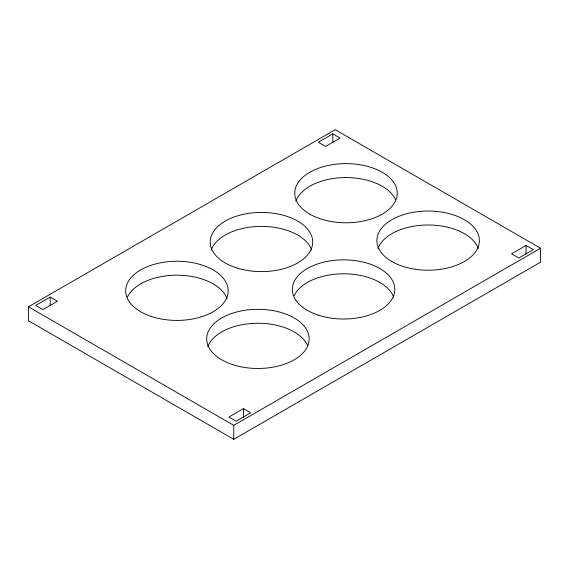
<?xml version="1.0" encoding="UTF-8"?>
<svg xmlns="http://www.w3.org/2000/svg" width="569" height="569" viewBox="0 0 569 569"><rect width="100%" height="100%" fill="white"/><g stroke="black" fill="none" stroke-linecap="round" stroke-linejoin="round"><path stroke-width="0.85" d="M28.45 306.812L335.226 129.696L540.55 248.24L540.55 262.188L233.774 439.304L28.45 320.76L28.45 306.812L233.774 425.356L540.55 248.24M50.193 297.054L35.698 305.418L42.945 309.6L57.433 301.236L50.193 297.054L50.193 305.766M332.808 133.879L318.32 142.25L325.568 146.432L340.056 138.068L332.808 133.879L332.808 142.599M243.432 408.62L228.944 416.992L236.192 421.174L250.68 412.802L243.432 408.62L243.432 417.34M526.055 245.452L511.567 253.817L518.807 257.999L533.302 249.635L526.055 245.452L526.055 254.165M233.774 425.356L233.774 439.304M294.088 295.724A51.238 29.581 0 0 1 345.07 273.81A51.238 29.581 0 0 1 393.769 297.395M211.277 249.976A51.238 29.581 0 0 1 261.456 226.384A51.238 29.581 0 0 1 311.634 249.976M377.951 248.582A51.238 29.581 0 0 1 428.13 224.99A51.238 29.581 0 0 1 478.309 248.582M295.823 201.163A51.238 29.581 0 0 1 344.515 177.585A51.238 29.581 0 0 1 395.498 199.499M127.413 297.118A51.238 29.581 0 0 1 178.396 275.204A51.238 29.581 0 0 1 227.095 298.789M207.749 346.848A51.238 29.581 0 0 1 256.448 323.263A51.238 29.581 0 0 1 307.424 345.177M317.964 315.055A51.238 29.581 0 0 0 394.829 289.436A51.238 29.581 0 0 0 317.964 263.817A51.238 29.581 0 0 0 317.964 315.055M235.836 267.643A51.238 29.581 0 0 0 312.701 242.017A51.238 29.581 0 0 0 235.836 216.398A51.238 29.581 0 0 0 235.836 267.643M391.899 261.541A51.238 29.581 0 0 0 477.626 248.283A51.238 29.581 0 0 0 414.865 212.045A51.238 29.581 0 0 0 391.899 261.541M309.771 214.129A51.238 29.581 0 0 0 395.498 200.864A51.238 29.581 0 0 0 332.737 164.633A51.238 29.581 0 0 0 309.771 214.129M232.308 364.509A51.238 29.581 0 0 0 309.173 338.889A51.238 29.581 0 0 0 232.308 313.27A51.238 29.581 0 0 0 232.308 364.509M151.29 316.449A51.238 29.581 0 0 0 228.155 290.83A51.238 29.581 0 0 0 151.29 265.211A51.238 29.581 0 0 0 151.29 316.449"/></g></svg>
